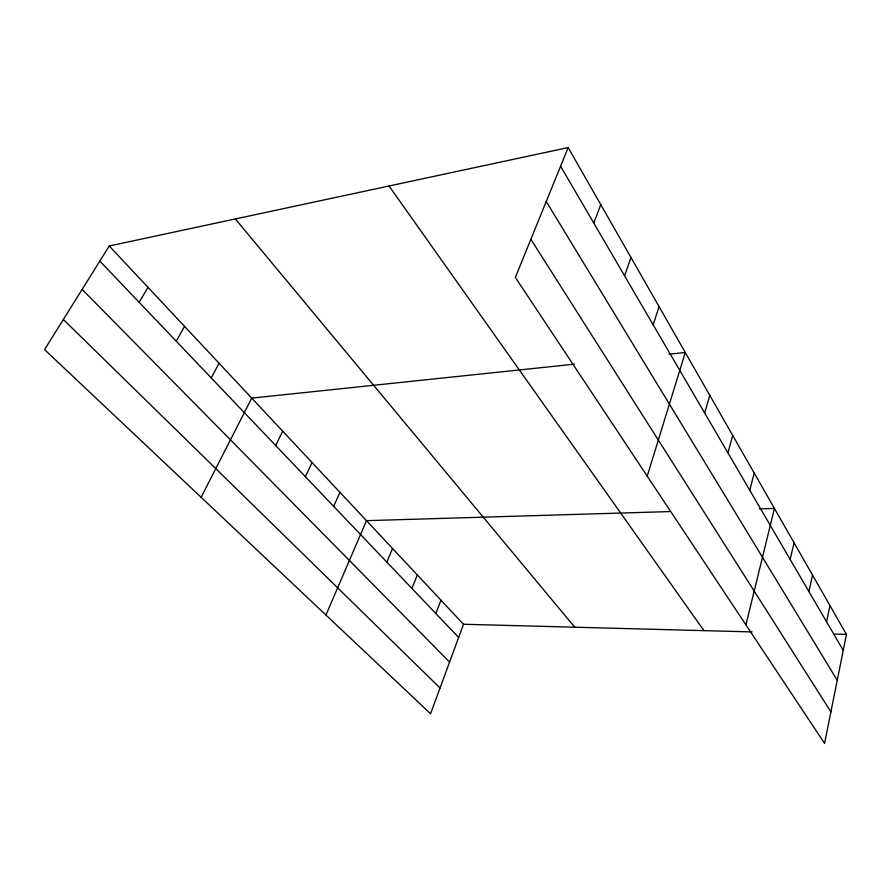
<?xml version="1.0" encoding="UTF-8"?>
<svg xmlns="http://www.w3.org/2000/svg" width="891" height="891" viewBox="0 0 891 891"><rect width="100%" height="100%" fill="white"/><g stroke="black" fill="none" stroke-linecap="round" stroke-linejoin="round"><path stroke-width="1.34" d="M568.168 147.583L846.45 634.425L824.587 743.417L515.354 277.446L568.168 147.583L109.259 245.983L44.55 349.595L430.576 713.747L463.498 624.257L109.259 245.983M826.558 621.784L829.967 605.59M808.894 591.535L812.536 575.085M790.172 559.459L794.059 542.753M745.912 624.858L774.435 508.438L759.277 508.895M749.765 490.25L754.209 473.054M727.936 452.851L732.703 435.421M704.658 412.99L709.771 395.314M647.222 476.15L685.29 352.491L668.996 354.206M653.148 324.77L659.095 306.66M624.558 275.798L630.995 257.488M593.796 223.095L600.768 204.607M435.844 613.52L440.934 600.166M411.943 588.461L417.3 574.929M386.872 562.154L392.519 548.466M325.95 615.046L366.479 520.667L669.475 511.59M333.668 506.344L339.939 492.322M305.424 476.718L312.039 462.529M275.675 445.522L282.67 431.166M201.132 497.301L251.73 398.121L574.428 364.163M211.223 377.907L219.075 363.25M176.229 341.197L184.548 326.384M139.163 302.316L148.006 287.37M463.498 624.257L752.127 631.919M834.054 634.091L846.45 634.425M63.35 319.501L440.043 688.008M82.139 289.408L449.576 662.08M99.837 261.063L458.642 637.444M235.369 218.941L574.728 627.208M389.044 185.985L703.957 630.639M530.869 239.289L830.913 711.909M546.239 201.5L837.25 680.279M560.584 166.216L843.254 650.374"/></g></svg>
